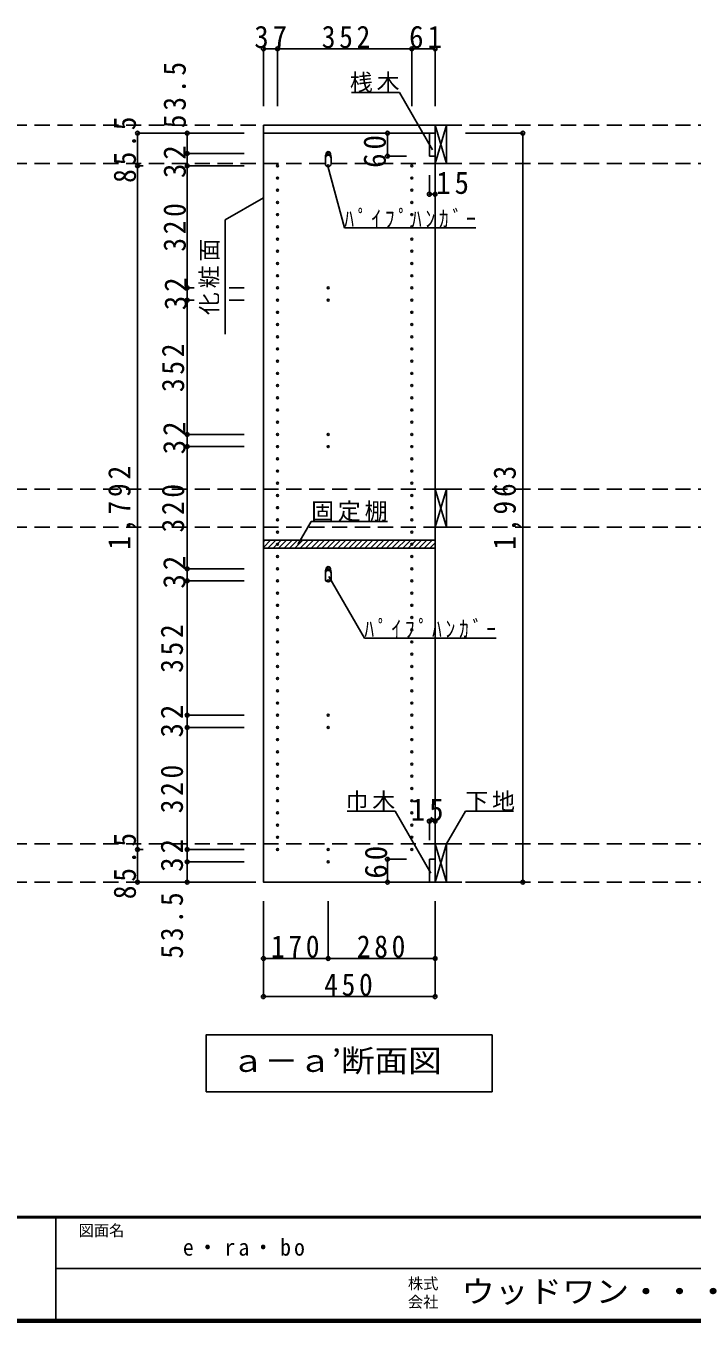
# Model space of a CAD drawing. Units: millimetres at full size, sheet at 1:20; details may follow other scales. Extents: x -3922 to 3878, y -2932 to 2722.
# Drawn here: x -100 to 1646, y -2864 to 533 of the extents above; entities that cross this region are included whole.
import ezdxf
from ezdxf.enums import TextEntityAlignment as Align

# ---------------------------------------------------------------- set-up
doc = ezdxf.new("R2010")
doc.units = ezdxf.units.MM
doc.header["$LTSCALE"] = 20
doc.header["$PDMODE"] = 32
doc.header["$PDSIZE"] = 10
doc.linetypes.add('DASHED2', pattern=[3, 2, -1])
for name, color, linetype in [('0-2', 2, 'Continuous'), ('0-3_固定棚', 3, 'Continuous'), ('0-5_側板', 4, 'Continuous'), ('0-6_パイプハンガー', 4, 'Continuous'), ('0-7_桟木・巾木', 2, 'Continuous'), ('0-8', 3, 'Continuous'), ('0-A_文字', 7, 'Continuous'), ('0-B_寸法', 7, 'Continuous'), ('0-C_ハッチ', 4, 'Continuous'), ('F-1_枠', 6, 'Continuous'), ('F-A_文字', 7, 'Continuous')]:
    doc.layers.add(name, color=color, linetype=linetype)
doc.styles.add('ＭＳ ゴシック', font='')
doc.styles.get('ＭＳ ゴシック').set_extended_font_data('MS Gothic')

msp = doc.modelspace()

# ---------------------------------------------------------------- linework, layer by layer
at = {"layer": '0-2'}
for p, q in [((522.47, 272.73), (972.47, 272.73)), ((972.47, 272.73), (972.47, 251.73))]:
    msp.add_line(p, q, dxfattribs=at)
msp.add_lwpolyline([(972.47, 251.73), (522.47, 251.73), (522.47, 272.73)], dxfattribs=at)
at = {"layer": '0-3_固定棚', "color": 2}
for p, q in [((522.47, -815.27), (972.47, -815.27)), ((972.47, -815.27), (972.47, -836.27))]:
    msp.add_line(p, q, dxfattribs=at)
msp.add_lwpolyline([(522.47, -815.27), (522.47, -836.27), (972.47, -836.27)], dxfattribs=at)
at = {"layer": '0-5_側板', "color": 3}
for p, q in [((972.47, 251.73), (522.47, 251.73)), ((972.47, -1711.27), (972.47, 251.73))]:
    msp.add_line(p, q, dxfattribs=at)
msp.add_lwpolyline([(522.47, 251.73), (522.47, -1711.27), (972.47, -1711.27)], dxfattribs=at)
at = {"layer": '0-5_側板'}
for centre in [(692.47, 198.23), (559.47, 166.23), (559.47, 134.23), (692.47, 166.23), (911.47, 166.23), (911.47, 134.23), (559.47, 102.23), (911.47, 102.23), (559.47, 70.23), (911.47, 70.23), (559.47, 38.23), (911.47, 38.23), (559.47, 6.23), (911.47, 6.23), (559.47, -25.77), (911.47, -25.77), (559.47, -57.77), (911.47, -57.77), (559.47, -89.77), (911.47, -89.77), (559.47, -121.77), (911.47, -121.77), (559.47, -153.77), (692.47, -153.77), (911.47, -153.77), (559.47, -185.77), (692.47, -185.77), (911.47, -185.77), (559.47, -217.77), (911.47, -217.77), (559.47, -249.77), (911.47, -249.77), (559.47, -281.77), (911.47, -281.77), (559.47, -313.77), (911.47, -313.77), (559.47, -345.77), (911.47, -345.77), (559.47, -377.77), (559.47, -409.77), (911.47, -377.77), (911.47, -409.77), (559.47, -441.77), (911.47, -441.77), (559.47, -473.77), (911.47, -473.77), (559.47, -505.77), (911.47, -505.77), (559.47, -537.77), (692.47, -537.77), (911.47, -537.77), (559.47, -569.77), (692.47, -569.77), (911.47, -569.77), (559.47, -601.77), (911.47, -601.77), (559.47, -633.77), (911.47, -633.77), (559.47, -665.77), (911.47, -665.77), (559.47, -697.77), (911.47, -697.77), (559.47, -729.77), (911.47, -729.77), (559.47, -761.77), (911.47, -761.77), (559.47, -793.77), (911.47, -793.77), (559.47, -825.77), (911.47, -825.77), (559.47, -857.77), (911.47, -857.77), (559.47, -889.77), (692.47, -889.77), (911.47, -889.77), (559.47, -921.77), (692.47, -921.77), (911.47, -921.77), (559.47, -953.77), (559.47, -985.77), (911.47, -953.77), (911.47, -985.77), (559.47, -1017.77), (911.47, -1017.77), (559.47, -1049.77), (911.47, -1049.77), (559.47, -1081.77), (911.47, -1081.77), (559.47, -1113.77), (911.47, -1113.77), (559.47, -1145.77), (911.47, -1145.77), (559.47, -1177.77), (911.47, -1177.77), (559.47, -1209.77), (911.47, -1209.77), (559.47, -1241.77), (911.47, -1241.77), (559.47, -1273.77), (692.47, -1273.77), (911.47, -1273.77), (559.47, -1305.77), (692.47, -1305.77), (911.47, -1305.77), (559.47, -1337.77), (911.47, -1337.77), (559.47, -1369.77), (911.47, -1369.77), (559.47, -1401.77), (911.47, -1401.77), (559.47, -1433.77), (911.47, -1433.77), (559.47, -1465.77), (911.47, -1465.77), (559.47, -1497.77), (559.47, -1529.77), (911.47, -1497.77), (911.47, -1529.77), (559.47, -1561.77), (911.47, -1561.77), (559.47, -1593.77), (911.47, -1593.77), (559.47, -1625.77), (692.47, -1625.77), (911.47, -1625.77), (692.47, -1657.77)]:
    msp.add_circle(centre, 2.5, dxfattribs=at)
at = {"layer": '0-6_パイプハンガー', "color": 2}
for p, q in [((684.97, 186.23), (684.97, 171.23)), ((699.97, 186.23), (699.97, 171.23)), ((684.97, -901.77), (684.97, -916.77)), ((699.97, -901.77), (699.97, -916.77))]:
    msp.add_line(p, q, dxfattribs=at)
at = {"layer": '0-6_パイプハンガー', "color": 7}
for centre, radius, start, end in [((731.07, 184.72), 46.13, 162.96035, 178.115), ((692.47, 198.23), 5.5, 0, 180), ((653.86, 184.72), 46.13, 1.885, 17.03965), ((731.07, -903.28), 46.13, 162.96035, 178.115), ((692.47, -889.77), 5.5, 0, 180), ((653.86, -903.28), 46.13, 1.885, 17.03965)]:
    msp.add_arc(centre, radius, start, end, dxfattribs=at)
at = {"layer": '0-6_パイプハンガー', "color": 2}
for centre, start, end in [((692.47, 186.23), 0, 180), ((692.47, 171.23), 180, 0), ((692.47, -901.77), 0, 180), ((692.47, -916.77), 180, 0)]:
    msp.add_arc(centre, 7.5, start, end, dxfattribs=at)
at = {"layer": '0-7_桟木・巾木'}
for p, q in [((972.47, 251.73), (957.47, 251.73)), ((957.47, 191.73), (957.47, 251.73)), ((972.47, 251.73), (972.47, 191.73)), ((957.47, -1651.27), (972.47, -1651.27)), ((972.47, -1651.27), (972.47, -1711.27))]:
    msp.add_line(p, q, dxfattribs=at)
for points in [[(972.47, 191.73), (960.97, 191.73), (957.47, 191.73)], [(972.47, -1711.27), (957.47, -1711.27), (957.47, -1651.27)]]:
    msp.add_lwpolyline(points, dxfattribs=at)
at = {"layer": '0-8'}
for p, q in [((972.47, 272.73), (972.47, 172.73)), ((1002.47, 272.73), (972.47, 272.73)), ((1002.47, 172.73), (1002.47, 272.73)), ((972.47, 172.73), (1002.47, 172.73)), ((972.47, -681.27), (972.47, -781.27)), ((1002.47, -681.27), (972.47, -681.27)), ((1002.47, -781.27), (1002.47, -681.27)), ((972.47, -781.27), (1002.47, -781.27)), ((972.47, -1611.27), (972.47, -1711.27)), ((1002.47, -1611.27), (972.47, -1611.27)), ((1002.47, -1711.27), (1002.47, -1611.27)), ((972.47, -1711.27), (1002.47, -1711.27))]:
    msp.add_line(p, q, dxfattribs=at)
at = {"layer": '0-8', "color": 7}
for p, q in [((972.47, 172.73), (1002.47, 272.73)), ((972.47, 272.73), (1002.47, 172.73)), ((972.47, -781.27), (1002.47, -681.27)), ((972.47, -681.27), (1002.47, -781.27)), ((972.47, -1711.27), (1002.47, -1611.27)), ((972.47, -1611.27), (1002.47, -1711.27))]:
    msp.add_line(p, q, dxfattribs=at)
at = {"layer": '0-A_文字'}
for p, q in [((879.12, 358.32), (753.09, 358.32)), ((965.8, 208.2), (879.12, 358.32)), ((734.66, 3.29), (691.34, 164.96)), ((522.47, 82.66), (422.47, 24.93)), ((422.47, -275.07), (422.47, 24.93)), ((734.66, 3.29), (1079.66, 3.29)), ((612.45, -826.33), (647.47, -765.68)), ((847.47, -765.68), (647.47, -765.68)), ((693.91, -910.02), (787.29, -1071.77)), ((787.29, -1071.77), (1132.29, -1071.77)), ((1002.47, -1611.27), (1051.89, -1525.68)), ((1051.89, -1525.68), (1177.91, -1525.68)), ((1122.47, -2111.27), (1122.47, -2261.27)), ((372.47, -2261.27), (1122.47, -2261.27))]:
    msp.add_line(p, q, dxfattribs=at)
for points in [[(961.07, -1687.41), (867.69, -1525.68), (741.66, -1525.68)], [(1122.47, -2111.27), (372.47, -2111.27), (372.47, -2261.27)]]:
    msp.add_lwpolyline(points, dxfattribs=at)
at = {"layer": '0-B_寸法', "color": 4}
for p, q in [((522.47, 472.73), (522.47, 322.73)), ((522.47, 472.73), (972.47, 472.73)), ((559.47, 472.73), (559.47, 322.73)), ((911.47, 472.73), (911.47, 322.73)), ((972.47, 472.73), (972.47, 322.73)), ((192.47, 251.73), (192.47, -1711.27)), ((192.47, 251.73), (322.47, 251.73)), ((322.47, 251.73), (322.47, 198.23)), ((472.47, 251.73), (322.47, 251.73)), ((847.47, 251.73), (847.47, 191.73)), ((847.47, 251.73), (897.47, 251.73)), ((1202.47, 251.73), (1052.47, 251.73)), ((1202.47, 251.73), (1202.47, -1711.27)), ((322.47, 198.23), (322.47, 166.23)), ((472.47, 198.23), (322.47, 198.23)), ((847.47, 191.73), (897.47, 191.73)), ((192.47, 166.23), (207.48, 166.23)), ((322.47, 166.23), (322.47, -153.77)), ((472.47, 166.23), (322.47, 166.23)), ((957.47, 91.73), (957.47, 141.73)), ((972.47, 91.73), (972.47, 141.73)), ((957.47, 91.73), (972.47, 91.73)), ((322.47, -153.77), (322.47, -185.77)), ((340.96, -153.77), (322.47, -153.77)), ((472.47, -153.77), (432.72, -153.77)), ((322.47, -185.77), (322.47, -537.77)), ((340.96, -185.77), (322.47, -185.77)), ((472.47, -185.77), (432.72, -185.77)), ((322.47, -537.77), (322.47, -569.77)), ((472.47, -537.77), (322.47, -537.77)), ((322.47, -569.77), (322.47, -889.77)), ((472.47, -569.77), (322.47, -569.77)), ((322.47, -889.77), (322.47, -921.77)), ((472.47, -889.77), (322.47, -889.77)), ((472.47, -921.77), (322.47, -921.77)), ((322.47, -1273.77), (322.47, -921.77)), ((322.47, -1305.77), (322.47, -1273.77)), ((322.47, -1273.77), (472.47, -1273.77)), ((322.47, -1625.77), (322.47, -1305.77)), ((322.47, -1305.77), (472.47, -1305.77)), ((957.47, -1551.27), (972.47, -1551.27)), ((957.47, -1551.27), (957.47, -1601.27)), ((972.47, -1551.27), (972.47, -1601.27)), ((192.47, -1625.77), (207.48, -1625.77)), ((322.47, -1657.77), (322.47, -1625.77)), ((322.47, -1625.77), (472.47, -1625.77)), ((322.47, -1711.27), (322.47, -1657.77)), ((322.47, -1657.77), (472.47, -1657.77)), ((847.47, -1651.27), (847.47, -1711.27)), ((847.47, -1651.27), (897.47, -1651.27)), ((192.47, -1711.27), (322.47, -1711.27)), ((322.47, -1711.27), (472.47, -1711.27)), ((847.47, -1711.27), (897.47, -1711.27)), ((1202.47, -1711.27), (1052.47, -1711.27)), ((522.47, -2011.27), (522.47, -1761.27)), ((692.47, -1911.27), (692.47, -1761.27)), ((972.47, -2011.27), (972.47, -1761.27)), ((522.47, -1911.27), (972.47, -1911.27)), ((522.47, -2011.27), (972.47, -2011.27))]:
    msp.add_line(p, q, dxfattribs=at)
at = {"layer": '0-B_寸法', "color": 4, "linetype": 'DASHED2'}
for p, q in [((2542.47, 272.73), (-2496.53, 272.73)), ((2542.47, 172.73), (-2496.53, 172.73)), ((2542.47, -681.27), (-2496.53, -681.27)), ((2542.47, -781.27), (-2496.53, -781.27)), ((2542.47, -1611.27), (-2496.53, -1611.27)), ((2542.47, -1711.27), (-2496.53, -1711.27))]:
    msp.add_line(p, q, dxfattribs=at)
at = {"layer": '0-B_寸法'}
for p in [(522.47, 472.73), (559.47, 472.73), (911.47, 472.73), (972.47, 472.73), (192.47, 251.73), (322.47, 251.73), (847.47, 251.73), (1202.47, 251.73), (192.47, 166.23), (322.47, 198.23), (322.47, 166.23), (847.47, 191.73), (957.47, 91.73), (972.47, 91.73), (322.47, -153.77), (322.47, -185.77), (322.47, -537.77), (322.47, -569.77), (322.47, -889.77), (322.47, -921.77), (322.47, -1273.77), (322.47, -1305.77), (957.47, -1551.27), (972.47, -1551.27), (192.47, -1625.77), (322.47, -1625.77), (322.47, -1657.77), (847.47, -1651.27), (192.47, -1711.27), (322.47, -1711.27), (847.47, -1711.27), (1202.47, -1711.27), (522.47, -1911.27), (692.47, -1911.27), (972.47, -1911.27), (522.47, -2011.27), (972.47, -2011.27)]:
    msp.add_point(p, dxfattribs=at)
at = {"layer": '0-C_ハッチ'}
for p, q in [((522.47, -819.65), (526.85, -815.27)), ((522.47, -833.79), (541, -815.27)), ((534.14, -836.27), (555.14, -815.27)), ((548.28, -836.27), (569.28, -815.27)), ((562.42, -836.27), (583.42, -815.27)), ((576.56, -836.27), (597.56, -815.27)), ((590.71, -836.27), (611.71, -815.27)), ((604.85, -836.27), (625.85, -815.27)), ((618.99, -836.27), (639.99, -815.27)), ((633.13, -836.27), (654.13, -815.27)), ((647.27, -836.27), (668.27, -815.27)), ((661.42, -836.27), (682.42, -815.27)), ((675.56, -836.27), (696.56, -815.27)), ((689.7, -836.27), (710.7, -815.27)), ((703.84, -836.27), (724.84, -815.27)), ((717.99, -836.27), (738.99, -815.27)), ((732.13, -836.27), (753.13, -815.27)), ((746.27, -836.27), (767.27, -815.27)), ((760.41, -836.27), (781.41, -815.27)), ((774.55, -836.27), (795.55, -815.27)), ((788.7, -836.27), (809.7, -815.27)), ((802.84, -836.27), (823.84, -815.27)), ((816.98, -836.27), (837.98, -815.27)), ((831.12, -836.27), (852.12, -815.27)), ((845.26, -836.27), (866.26, -815.27)), ((859.41, -836.27), (880.41, -815.27)), ((873.55, -836.27), (894.55, -815.27)), ((887.69, -836.27), (908.69, -815.27)), ((901.83, -836.27), (922.83, -815.27)), ((915.97, -836.27), (936.97, -815.27)), ((930.12, -836.27), (951.12, -815.27)), ((944.26, -836.27), (965.26, -815.27)), ((958.4, -836.27), (972.47, -822.2))]:
    msp.add_line(p, q, dxfattribs=at)
at = {"layer": 'F-1_枠'}
for p, q in [((3877.97, -2587.71), (-3922.03, -2587.71)), ((3877.97, -2591.04), (-3922.03, -2591.04)), ((-22.03, -2591.04), (-22.03, -2857.71)), ((-22.03, -2724.37), (3871.3, -2724.38)), ((3877.97, -2857.71), (-3922.03, -2857.71)), ((3877.97, -2861.04), (-3922.03, -2861.04)), ((3877.97, -2864.37), (-3922.03, -2864.37))]:
    msp.add_line(p, q, dxfattribs=at)

# ---------------------------------------------------------------- texts
at = {"layer": '0-A_文字', "style": 'ＭＳ ゴシック', "width": 1.1}
msp.add_text('ａ－ａ’断面図', height=58.65, dxfattribs=at).set_placement((437.47, -2226.27), align=Align.BOTTOM_LEFT)
at = {"layer": '0-A_文字', "char_height": 43.99, "attachment_point": 7, "style": 'ＭＳ ゴシック'}
for s, insert in [('\\T1.17;桟木', (749.12, 358.32)), ('\\T1.39;\\W0.85;ﾊﾟｲﾌﾟﾊﾝｶﾞｰ', (734.66, 3.29)), ('\\T1.17;固定棚', (647.47, -765.68)), ('\\T1.39;\\W0.85;ﾊﾟｲﾌﾟﾊﾝｶﾞｰ', (787.29, -1071.77)), ('\\T1.17;巾木', (737.69, -1525.68)), ('\\T1.17;下地', (1051.89, -1525.68)), ('\\T1.28;\\W0.95;e・ra・bo', (311.3, -2691.04))]:
    msp.add_mtext(s, dxfattribs=dict(at, insert=insert))
at = {"layer": '0-A_文字', "insert": (407.47, -225.07), "char_height": 43.99, "attachment_point": 7, "rotation": 90, "style": 'ＭＳ ゴシック'}
msp.add_mtext('\\T1.17;化粧面', dxfattribs=at)
at = {"layer": '0-B_寸法', "char_height": 58.65, "attachment_point": 7, "style": 'ＭＳ ゴシック'}
for s, insert in [('\\T1.27;\\W0.95;37', (498.47, 473.94)), ('\\T1.27;\\W0.9;352', (675.47, 473.94)), ('\\T1.27;\\W0.95;61', (904.47, 473.94)), ('\\T1.27;\\W0.95;15', (975.36, 91.73)), ('\\T1.27;\\W0.95;15', (908.62, -1551.27)), ('\\T1.27;\\W0.9;170', (542.47, -1910.06)), ('\\T1.27;\\W0.9;280', (767.47, -1910.06)), ('\\T1.27;\\W0.9;450', (681.93, -2010.06))]:
    msp.add_mtext(s, dxfattribs=dict(at, insert=insert))
at = {"layer": '0-B_寸法', "char_height": 58.65, "attachment_point": 7, "rotation": 90, "style": 'ＭＳ ゴシック'}
for s, insert in [('\\T1.28;\\W0.9;53.5', (319.86, 264.81)), ('\\T1.28;\\W0.9;85.5', (189.15, 121.48)), ('\\T1.27;\\W0.95;60', (844.27, 160.86)), ('\\T1.27;\\W0.95;32', (319.86, 134.1)), ('\\T1.27;\\W0.9;320', (319.86, -58.77)), ('\\T1.27;\\W0.95;32', (322.47, -212.27)), ('\\T1.27;\\W0.9;352', (315.56, -426.77)), ('\\T1.27;\\W0.95;32', (318.96, -589.89)), ('\\T1.28;\\W0.9;1,792', (189.15, -839.77)), ('\\T1.28;\\W0.9;1,963', (1199.15, -839.77)), ('\\T1.27;\\W0.9;320', (315.56, -794.77)), ('\\T1.27;\\W0.95;32', (318.96, -941.89)), ('\\T1.27;\\W0.9;352', (312.47, -1162.77)), ('\\T1.27;\\W0.95;32', (312.47, -1332.27)), ('\\T1.27;\\W0.9;320', (312.47, -1530.77)), ('\\T1.28;\\W0.9;85.5', (189.15, -1756.02)), ('\\T1.27;\\W0.95;32', (312.47, -1684.27)), ('\\T1.27;\\W0.95;60', (847.47, -1702.05)), ('\\T1.28;\\W0.9;53.5', (312.47, -1911.84))]:
    msp.add_mtext(s, dxfattribs=dict(at, insert=insert))
at = {"layer": 'F-A_文字', "style": 'ＭＳ ゴシック'}
for s, p in [('図面名', (37.97, -2647.71)), ('株式', (901.3, -2787.04)), ('会社', (901.3, -2835.04))]:
    msp.add_text(s, height=29.33, dxfattribs=at).set_placement(p, align=Align.BOTTOM_LEFT)
at = {"layer": 'F-A_文字', "style": 'ＭＳ ゴシック', "width": 1.1}
msp.add_text('ウッドワン・・・', height=58.65, dxfattribs=at).set_placement((1041.3, -2831.04), align=Align.BOTTOM_LEFT)

doc.saveas('drawing.dxf')
